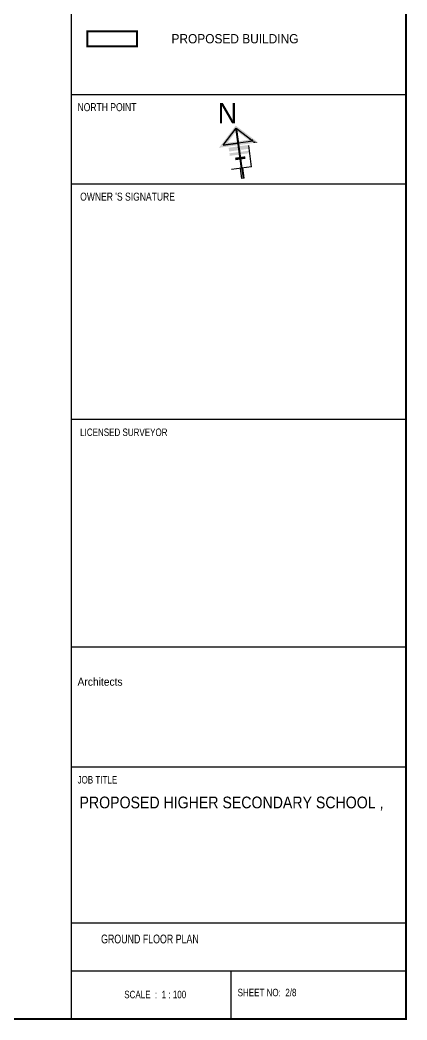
# Model space of a CAD drawing. Header units: metres. Extents: x 6101839 to 6102590, y -6659932 to -6659648.
# Drawn here: x 6102161.36 to 6102180.56, y -6659727.54 to -6659677.99 of the extents above; entities that cross this region are included whole.
import ezdxf
from ezdxf.enums import TextEntityAlignment as Align

# ---------------------------------------------------------------- set-up
doc = ezdxf.new("R2010")
doc.units = ezdxf.units.M
doc.header["$LTSCALE"] = 500
doc.header["$MEASUREMENT"] = 0
doc.layers.get('0').update_dxf_attribs({"linetype": 'CONTINUOUS'})
for name, color, linetype in [('DIM1', 5, 'CONTINUOUS'), ('TEXT1', 7, 'CONTINUOUS'), ('TITLE', 7, 'CONTINUOUS')]:
    doc.layers.add(name, color=color, linetype=linetype)
doc.styles.add('A', font='GOTHIC.TTF', dxfattribs={"width": 0.96, "height": 6.5})
doc.styles.add('J2', font='GOTHIC.TTF', dxfattribs={"height": 4.75})
doc.styles.add('SCRIPTC', font='GOTHIC.TTF', dxfattribs={"height": 48})
doc.styles.add('TITLE1', font='GOTHIC.TTF', dxfattribs={"width": 0.75, "height": 0.2})

msp = doc.modelspace()

# ---------------------------------------------------------------- linework, layer by layer
at = {"linetype": 'ByBlock'}
for p, q in [((6102171.43737, -6659684.20163), (6102172.07909, -6659683.35478)), ((6102172.07909, -6659683.35478), (6102172.92593, -6659683.9965)), ((6102172.92593, -6659683.9965), (6102171.43737, -6659684.20163)), ((6102171.43737, -6659684.20163), (6102172.18165, -6659684.09906)), ((6102172.18165, -6659684.09906), (6102172.42096, -6659685.83573))]:
    msp.add_line(p, q, dxfattribs=at)
at = {"color": 1, "linetype": 'ByBlock'}
for p, q in [((6102172.84878, -6659685.27116), (6102172.70229, -6659684.20813)), ((6102172.84878, -6659685.27116), (6102171.8564, -6659685.40791)), ((6102172.35894, -6659685.84427), (6102172.29056, -6659685.34808)), ((6102172.48298, -6659685.82718), (6102172.41461, -6659685.33099)), ((6102172.48298, -6659685.82718), (6102172.35894, -6659685.84427))]:
    msp.add_line(p, q, dxfattribs=at)
at = {"const_width": 0.1}
msp.add_lwpolyline([(6102172.35259, -6659685.33954), (6102172.07929, -6659683.35625)], dxfattribs=at)
for points in [[(6102171.22558, -6659684.32561), (6102171.64915, -6659684.07764), (6102172.06096, -6659683.22321), (6102172.09722, -6659683.48635)], [(6102172.06096, -6659683.22321), (6102172.09722, -6659683.48635), (6102173.16336, -6659684.05859), (6102172.6885, -6659683.93442)], [(6102172.93875, -6659684.08954), (6102172.91311, -6659683.90347), (6102171.22558, -6659684.32561), (6102171.64915, -6659684.07764)], [(6102173.16336, -6659684.05859), (6102172.6885, -6659683.93442), (6102172.93875, -6659684.08954), (6102172.91311, -6659683.90347)], [(6102172.72485, -6659684.37182), (6102172.6992, -6659684.18575), (6102171.73247, -6659684.50857), (6102171.70683, -6659684.3225)], [(6102171.73247, -6659684.50857), (6102171.70683, -6659684.3225), (6102171.73247, -6659684.50857), (6102171.70683, -6659684.3225)], [(6102172.75476, -6659684.5889), (6102172.73767, -6659684.46485), (6102171.76238, -6659684.72565), (6102171.74529, -6659684.6016)], [(6102171.76238, -6659684.72565), (6102171.74529, -6659684.6016), (6102171.76238, -6659684.72565), (6102171.74529, -6659684.6016)], [(6102172.54085, -6659684.87118), (6102172.52376, -6659684.74714), (6102172.04466, -6659684.93956), (6102172.02757, -6659684.81551)], [(6102172.04466, -6659684.93956), (6102172.02757, -6659684.81551), (6102172.04466, -6659684.93956), (6102172.02757, -6659684.81551)]]:
    msp.add_trace(points)
at = {"color": 1}
msp.add_trace([(6102171.8564, -6659685.40791), (6102171.71965, -6659684.41553), (6102171.8564, -6659685.40791), (6102171.71965, -6659684.41553)], dxfattribs=at)
at = {"layer": 'DIM1', "const_width": 0.1}
msp.add_lwpolyline([(6102164.69242, -6659678.56063), (6102167.16356, -6659678.56063), (6102167.16356, -6659679.29101), (6102164.69242, -6659679.29101)], close=True, dxfattribs=at)
at = {"layer": 'TITLE', "color": 12, "linetype": 'ByBlock'}
msp.add_line((6102163.90011, -6659647.59697), (6102163.90011, -6659727.49197), dxfattribs=at)
at = {"layer": 'TITLE', "color": 1, "linetype": 'ByBlock'}
for p, q in [((6102163.90011, -6659681.68503), (6102180.50607, -6659681.68503)), ((6102163.90011, -6659686.10998), (6102180.50607, -6659686.10998)), ((6102163.90011, -6659697.77193), (6102180.50607, -6659697.77193)), ((6102163.90011, -6659709.05012), (6102180.50607, -6659709.05012)), ((6102163.90011, -6659714.99936), (6102180.50607, -6659714.99936)), ((6102163.90011, -6659722.72197), (6102180.50607, -6659722.72197)), ((6102163.90011, -6659725.10884), (6102180.50607, -6659725.10884)), ((6102171.83242, -6659727.49197), (6102171.83242, -6659725.10884))]:
    msp.add_line(p, q, dxfattribs=at)
at = {"layer": 'TITLE', "color": 12, "const_width": 0.1}
msp.add_lwpolyline([(6102053.018, -6659727.49197), (6102180.50607, -6659727.49197), (6102180.50607, -6659647.59697), (6102053.018, -6659647.59697)], close=True, dxfattribs=at)

# ---------------------------------------------------------------- texts
at = {"style": 'SCRIPTC'}
msp.add_text('N', height=1.00176, dxfattribs=at).set_placement((6102171.64733, -6659683.1068), align=Align.CENTER)
at = {"layer": 'TEXT1', "style": 'J2'}
for s, height, width, p in [('PROPOSED BUILDING', 0.45968, 0.96, (6102168.87346, -6659679.15106)), ('PROPOSED BUILDING', 0.45968, 0.96, (6102168.87346, -6659679.15106)), ('PROPOSED HIGHER SECONDARY SCHOOL ,', 0.5826137, 0.9, (6102164.30909, -6659717.05498))]:
    msp.add_text(s, height=height, dxfattribs=dict(at, width=width)).set_placement(p)
at = {"layer": 'TITLE', "color": 3, "style": 'A'}
for s, height, width, p in [('NORTH POINT', 0.3966157, 0.8, (6102164.21186, -6659682.51089)), ("OWNER 'S SIGNATURE", 0.3966157, 0.8, (6102164.34192, -6659686.94476)), ('LICENSED SURVEYOR', 0.3718272, 0.8, (6102164.34192, -6659698.60671)), ('Architects', 0.396616, 0.96, (6102164.21186, -6659710.98002)), ('JOB TITLE', 0.371827, 0.8, (6102164.21186, -6659715.82526)), ('SHEET NO:  2/8', 0.3718272, 0.8, (6102172.15286, -6659726.36666)), ('SCALE  :  1 : 100', 0.3718272, 0.8, (6102166.52885, -6659726.46527))]:
    msp.add_text(s, height=height, dxfattribs=dict(at, width=width)).set_placement(p)
at = {"layer": 'TITLE', "color": 5, "insert": (6102165.37918, -6659723.30929), "char_height": 0.4370086, "width": 20.4747039, "attachment_point": 1, "style": 'TITLE1'}
msp.add_mtext('GROUND FLOOR PLAN', dxfattribs=at)

doc.saveas('drawing.dxf')
